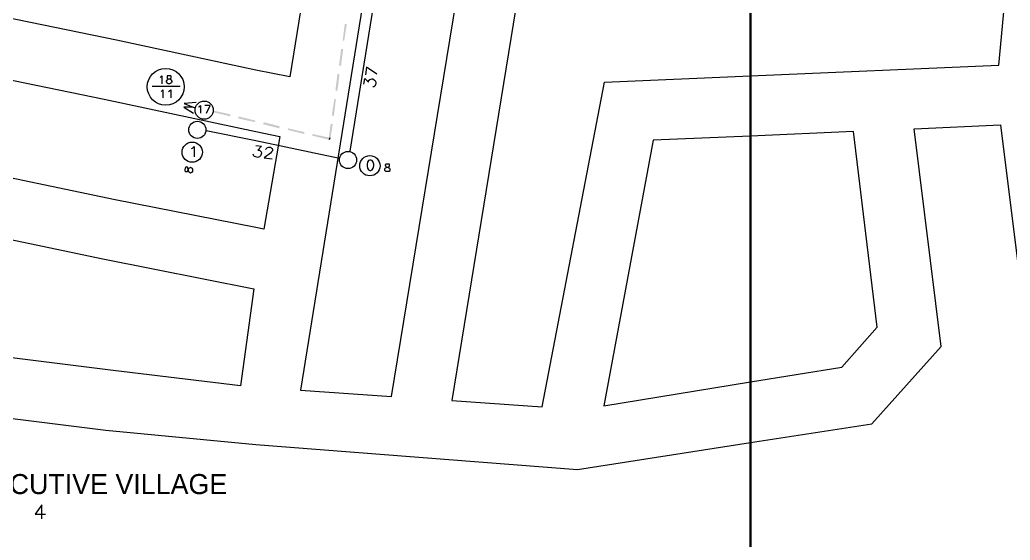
# Model space of a CAD drawing. Header units: millimetres. Extents: x -5 to 817, y 96 to 1062.
# Drawn here: x 511.7 to 668.9, y 178.4 to 261 of the extents above; entities that cross this region are included whole.
import ezdxf

# ---------------------------------------------------------------- set-up
doc = ezdxf.new("R2010")
doc.units = ezdxf.units.MM
for name, color, linetype, true_color in [('PDF_AERIAL', 8, 'Continuous', 0x808080), ('PDF_BORDER', 13, 'Continuous', 0xb85c5c), ('PDF_FEED', 11, 'Continuous', 0xff7f7f), ('PDF_HCOUNT', 8, 'Continuous', 0x808080), ('PDF_POLENUMBER', 8, 'Continuous', 0x808080), ('PDF_RDBKGRD', 8, 'Continuous', 0x808080), ('PDF_STRAND', 8, 'Continuous', 0x808080), ('PDF_TEXT', 40, 'Continuous', 0xffbf00)]:
    doc.layers.add(name, color=color, linetype=linetype, true_color=true_color)
doc.layers.add('PDF_NOTES', color=7, linetype='Continuous')
doc.styles.add('PDF Stylus BT', font='stylu.ttf')

msp = doc.modelspace()

# ---------------------------------------------------------------- linework, layer by layer
at = {"layer": 'PDF_AERIAL', "lineweight": 9}
for points in [[(568.04, 264.84), (564.08, 240.11)], [(568.37, 252.31), (566.72, 253.46), (566.56, 252.23)], [(566.31, 250.74), (566.47, 251.65), (567.05, 251.07), (567.05, 251.32), (567.22, 251.48), (567.3, 251.48), (567.55, 251.57), (567.71, 251.57), (567.96, 251.4), (568.12, 251.24), (568.21, 250.91), (568.12, 250.66), (568.04, 250.41), (567.88, 250.33), (567.71, 250.33)], [(562.43, 238.95), (549.16, 241.76), (541.25, 243.32)], [(549.16, 241.01), (550.07, 240.93), (549.49, 240.27), (549.74, 240.27), (549.9, 240.11), (549.99, 240.02), (550.07, 239.78), (549.99, 239.61), (549.9, 239.36), (549.74, 239.2), (549.41, 239.12), (549.16, 239.2), (548.91, 239.28), (548.83, 239.36), (548.75, 239.61)], [(550.73, 240.35), (550.73, 240.44), (550.89, 240.6), (550.97, 240.68), (551.14, 240.77), (551.47, 240.77), (551.63, 240.6), (551.72, 240.52), (551.8, 240.35), (551.8, 240.19), (551.63, 240.02), (551.47, 239.78), (550.48, 239.03), (551.72, 238.87)]]:
    msp.add_lwpolyline(points, dxfattribs=at)
at = {"layer": 'PDF_BORDER', "lineweight": 25}
msp.add_lwpolyline([(501.01, 424.46), (627.65, 424.46), (627.65, 143.48), (627.65, 424.46), (807.39, 424.46), (627.65, 424.46), (627.65, 746.99), (807.39, 746.99)], dxfattribs=at)
at = {"layer": 'PDF_FEED', "color": 7, "lineweight": 9}
for points in [[(533.99, 251.81), (534.07, 251.9), (534.24, 252.06), (534.24, 250.82)], [(534.16, 249.59), (534.24, 249.67), (534.4, 249.84), (534.4, 248.6)], [(535.31, 249.59), (535.47, 249.67), (535.64, 249.84), (535.64, 248.6)], [(540.09, 247.11), (540.17, 247.2), (540.34, 247.36), (540.34, 246.13)], [(541.33, 246.13), (541.91, 247.36), (541.08, 247.36)]]:
    msp.add_lwpolyline(points, dxfattribs=at)
msp.add_lwpolyline([(535.23, 252.06), (535.06, 252.06), (535.06, 251.9), (535.06, 251.81), (535.06, 251.65), (535.23, 251.57), (535.47, 251.57), (535.64, 251.48), (535.72, 251.4), (535.8, 251.24), (535.8, 251.07), (535.72, 250.99), (535.64, 250.91), (535.47, 250.82), (535.23, 250.82), (535.06, 250.91), (535.06, 250.99), (534.98, 251.07), (534.98, 251.24), (535.06, 251.4), (535.14, 251.48), (535.31, 251.57), (535.56, 251.57), (535.64, 251.65), (535.72, 251.81), (535.72, 251.9), (535.64, 252.06), (535.47, 252.06)], close=True, dxfattribs=at)
at = {"layer": 'PDF_FEED', "lineweight": 20}
for points in [[(532.67, 250.41), (537.12, 250.41)], [(539.68, 247.86), (537.78, 247.69), (539.18, 247.11), (537.7, 247.11), (539.27, 246.13)], [(539.18, 247.11), (539.51, 247.03)], [(539.51, 247.03), (539.51, 247.03)], [(541.25, 248.19), (541.25, 248.19)], [(540.67, 245.3), (540.67, 245.3)], [(542.4, 246.37), (542.4, 246.37)]]:
    msp.add_lwpolyline(points, dxfattribs=at)
at = {"layer": 'PDF_FEED', "lineweight": 0}
msp.add_lwpolyline([(560.87, 242.25), (560.79, 241.92)], dxfattribs=at)
at = {"layer": 'PDF_FEED', "lineweight": 20}
for centre, radius in [((534.84, 250.33), 2.93), ((540.95, 246.62), 1.44)]:
    msp.add_circle(centre, radius, dxfattribs=at)
at = {"layer": 'PDF_FEED', "transparency": 33554559}
for points in [[(562.93, 257.67), (563.18, 257.67), (563.26, 260.31)], [(563.18, 257.67), (563.26, 260.31), (563.59, 260.31)], [(562.35, 253.71), (562.68, 253.71), (562.68, 256.35)], [(562.68, 253.71), (562.68, 256.35), (563.01, 256.35)], [(561.78, 249.75), (562.1, 249.67), (562.1, 252.39)], [(562.1, 249.67), (562.1, 252.39), (562.43, 252.31)], [(561.2, 245.8), (561.53, 245.71), (561.61, 248.43)], [(561.53, 245.71), (561.61, 248.43), (561.86, 248.35)], [(542.48, 246.54), (542.4, 246.29), (545.12, 245.96)], [(542.4, 246.29), (545.12, 245.96), (545.12, 245.63)], [(546.44, 245.63), (546.36, 245.3), (549.08, 244.97)], [(546.36, 245.3), (549.08, 244.97), (549, 244.72)], [(550.4, 244.72), (550.31, 244.39), (552.95, 244.06)], [(550.31, 244.39), (552.95, 244.06), (552.87, 243.73)], [(554.27, 243.73), (554.19, 243.49), (556.83, 243.16)], [(560.7, 242.09), (560.95, 242), (561.03, 244.48)], [(560.95, 242), (561.03, 244.48), (561.36, 244.39)], [(554.19, 243.49), (556.83, 243.16), (556.83, 242.83)], [(558.15, 242.83), (558.07, 242.58), (560.87, 242.25)], [(558.07, 242.58), (560.87, 242.25), (560.79, 241.92)]]:
    msp.add_solid(points, dxfattribs=at)
at = {"layer": 'PDF_HCOUNT', "lineweight": 9}
msp.add_lwpolyline([(538.94, 240.52), (539.1, 240.6), (539.35, 240.85), (539.35, 239.2)], dxfattribs=at)
msp.add_lwpolyline([(567.22, 238.7), (567.05, 238.62), (566.89, 238.38), (566.8, 238.05), (566.8, 237.8), (566.89, 237.39), (567.05, 237.14), (567.22, 237.06), (567.38, 237.06), (567.63, 237.14), (567.79, 237.39), (567.88, 237.8), (567.88, 238.05), (567.79, 238.38), (567.63, 238.62), (567.38, 238.7)], close=True, dxfattribs=at)
for centre in [(539.05, 239.95), (567.25, 237.8)]:
    msp.add_circle(centre, 1.61, dxfattribs=at)
at = {"layer": 'PDF_NOTES', "lineweight": 0}
msp.add_lwpolyline([(515.19, 181.73), (515.19, 183.96), (514.12, 182.48), (515.77, 182.48)], dxfattribs=at)
at = {"layer": 'PDF_POLENUMBER', "lineweight": 9}
for points in [[(537.87, 237.14), (537.87, 236.97), (538.03, 236.89), (538.11, 236.89), (538.28, 236.89), (538.36, 237.06), (538.44, 237.22), (538.52, 237.39), (538.69, 237.47), (538.77, 237.55), (538.94, 237.47), (539.02, 237.39), (539.1, 237.3), (539.1, 237.14), (539.1, 236.89), (539.02, 236.73), (538.94, 236.73), (538.77, 236.64), (538.61, 236.73), (538.52, 236.81), (538.44, 236.97), (538.44, 237.14), (538.36, 237.39), (538.36, 237.47), (538.28, 237.55), (538.11, 237.63), (538.03, 237.55), (537.95, 237.39)], [(569.94, 238.05), (569.77, 238.05), (569.69, 237.88), (569.69, 237.8), (569.77, 237.72), (569.86, 237.63), (570.1, 237.55), (570.27, 237.47), (570.35, 237.39), (570.43, 237.3), (570.43, 237.06), (570.35, 236.97), (570.35, 236.89), (570.18, 236.89), (569.94, 236.89), (569.77, 236.89), (569.69, 236.97), (569.61, 237.06), (569.61, 237.3), (569.69, 237.39), (569.77, 237.47), (570.02, 237.55), (570.18, 237.63), (570.35, 237.72), (570.35, 237.8), (570.35, 237.88), (570.35, 238.05), (570.18, 238.05)]]:
    msp.add_lwpolyline(points, close=True, dxfattribs=at)
at = {"layer": 'PDF_RDBKGRD', "lineweight": 0}
for points in [[(442.47, 275.15), (442.31, 292.54), (525.17, 275.06), (549.16, 271.02), (557.41, 269.62), (554.52, 251.9), (549.16, 252.97), (527.06, 257.75)], [(581.4, 266.82), (566.8, 267.97), (556.25, 202.18), (570.68, 201.19)], [(627.65, 266.32), (608.28, 265.34), (590.8, 265.17), (580.24, 200.53), (594.59, 199.54), (604.48, 251.07), (627.65, 252.06), (667.06, 253.79), (668.46, 268.47)], [(525.09, 248.35), (549.16, 243.24), (552.95, 242.42), (550.4, 227.74), (549.16, 227.99), (526.82, 232.36), (442.64, 250), (442.56, 265.42)], [(647.77, 212.16), (643.98, 243.24), (627.65, 242.5), (612.23, 241.84), (604.4, 199.71), (627.65, 203.5), (642.16, 205.81)], [(546.69, 202.84), (526.49, 205.31), (442.97, 215.7), (442.72, 240.27), (524.84, 223.04), (548.83, 218.26)]]:
    msp.add_lwpolyline(points, close=True, dxfattribs=at)
msp.add_lwpolyline([(443.13, 199.05), (443.05, 206.06), (525.33, 195.83), (549.16, 193.52), (600.2, 189.57), (627.65, 193.85), (646.94, 196.82), (657.91, 209.11), (653.62, 243.65), (667.31, 244.31), (672.17, 205.73)], dxfattribs=at)
at = {"layer": 'PDF_STRAND', "lineweight": 9}
for points in [[(538.61, 243.9), (538.61, 243.9)], [(538.61, 243.9), (538.61, 243.9)], [(540.17, 244.97), (540.17, 244.97)], [(540.17, 244.97), (540.17, 244.97)], [(540.17, 244.97), (540.17, 244.97)], [(539.68, 242.25), (539.68, 242.25)], [(539.68, 242.25), (539.68, 242.25)], [(541.25, 243.32), (541.25, 243.32)], [(541.25, 243.32), (541.25, 243.32)], [(541.25, 243.32), (541.25, 243.32)], [(562.43, 238.95), (562.43, 238.95)], [(562.43, 238.95), (562.43, 238.95)], [(562.43, 238.95), (562.43, 238.95)], [(564.08, 240.11), (564.08, 240.11)], [(564.08, 240.11), (564.08, 240.11)], [(564.08, 240.11), (564.08, 240.11)], [(563.59, 237.39), (563.59, 237.39)], [(563.59, 237.39), (563.59, 237.39)], [(565.16, 238.54), (565.16, 238.54)], [(565.16, 238.54), (565.16, 238.54)]]:
    msp.add_lwpolyline(points, dxfattribs=at)
for centre in [(539.87, 243.49), (563.78, 238.71)]:
    msp.add_circle(centre, 1.36, dxfattribs=at)

# ---------------------------------------------------------------- texts
at = {"layer": 'PDF_TEXT', "color": 7, "insert": (474.37, 187.24), "char_height": 3.1828, "attachment_point": 4, "style": 'PDF Stylus BT'}
msp.add_mtext('MEADWOOD EXECUTIVE VILLAGE', dxfattribs=at)

doc.saveas('drawing.dxf')
